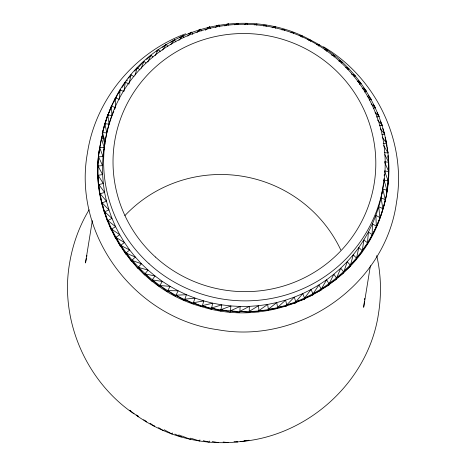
<?xml version="1.0" encoding="UTF-8"?>
<svg xmlns="http://www.w3.org/2000/svg" width="466" height="466" viewBox="0 0 466 466"><rect width="100%" height="100%" fill="white"/><g stroke="black" fill="none" stroke-linecap="round" stroke-linejoin="round"><path stroke-width="0.7" d="M115.434 106.737L115.451 97.924C150.605 29.166 244.306 2.947 311.142 40.367C371.315 70.593 403.236 145.613 382.685 209.811C362.134 284.51 275.703 329.899 202.232 306.826C134.627 289.025 86.723 216.847 99.718 147.594L104.145 147.687L104.932 143.615M247.382 24.57L247.388 23.335L246.001 23.504M384.036 178.6L383.78 181.391M384.2 175.804L384.281 174.406M388.324 177.15C385.429 256.288 308.364 319.495 230.414 310.834C150.582 305.906 85.272 227.216 99.718 147.594L103.033 156.599L102.52 165.57L102.607 174.558L103.301 183.522L104.588 192.429L106.475 201.236L108.945 209.91L111.991 218.408L115.603 226.697L119.756 234.742L124.445 242.501L129.635 249.951L135.321 257.051L141.46 263.779L148.042 270.099L155.032 275.988L162.395 281.412L170.113 286.357L178.14 290.801L186.447 294.722L194.998 298.1L203.759 300.92L212.688 303.18L221.746 304.857L230.903 305.952L240.107 306.459L249.333 306.372L258.531 305.696L267.665 304.426L276.693 302.58L285.582 300.151L294.285 297.157L302.778 293.609L311.014 289.526L318.965 284.918L326.59 279.81L333.86 274.218L340.745 268.171L347.211 261.694L353.234 254.815L358.791 247.557L363.853 239.955L368.402 232.045L372.416 223.861L375.876 215.426L378.771 206.787L381.089 197.98L383.605 182.783M388.405 175.705L388.399 161.987M119.424 99.351L120.117 89.897L123.956 91.563M256.76 25.216L256.859 23.987L254.151 24.861M103.417 152.807L103.586 151.438M364.447 301.077L363.666 307.286L370.412 265.649M364.616 299.696L364.791 298.316M382.435 191.415L382.609 190.029M386.856 191.514C388.661 179.573 389.395 167.405 387.957 155.423M99.718 147.594L98.378 157.974L98.571 156.786L103.033 156.599L104.145 147.687L101.483 138.495L102.759 133.672M124.049 90.893L125.319 82.185L128.995 84.084M266.086 26.457L266.278 25.24L263.535 25.222M102.747 134.173L101.291 139.689L101.483 138.495L103.982 138.711M108.409 114.024L107.588 115.999L111.333 106.242L115.451 97.924L118.766 99.112M92.332 220.61L85.476 262.964L86.402 258.181M105.106 141.74L104.722 144.116L102.252 133.736L104.815 123.589L107.78 114.811L111.991 115.719L109.114 124.236L106.819 132.921L105.106 141.74L102.444 132.548L106.819 132.921L104.815 123.589L109.114 124.236L107.78 114.811L102.252 133.736L104.815 123.589L104.623 124.783L107.361 116.675M101.932 204.009L102.124 202.821L106.475 201.236L100.178 193.734L104.588 192.429L98.85 184.548L103.301 183.522L98.134 175.303L102.607 174.558L98.041 166.036L102.52 165.57L98.571 156.786L97.848 167.224L98.041 166.036L97.942 176.492L98.134 175.303L98.652 185.742L98.85 184.548L99.986 194.928L100.178 193.734L101.932 204.009L102.811 205.116M143.674 62.496L143.866 61.308L145.945 62.997M151.992 281.103L152.184 279.915L155.032 275.988L144.978 273.845L144.786 275.033L138.192 267.327L141.46 263.779L131.861 260.389L131.668 261.577L126.001 253.061L129.635 249.951L120.647 245.378L120.455 246.566L115.818 237.375L119.756 234.742L111.531 229.08L115.603 226.697L107.809 220.529L111.991 218.408L104.669 211.762L108.945 209.91L102.124 202.821L104.477 212.956L104.669 211.762L107.617 221.717L107.809 220.529L111.339 230.268L111.531 229.08L115.626 238.563L115.818 237.375L124.445 242.501L120.647 245.378L125.808 254.25L126.001 253.061L135.321 257.051L131.861 260.389L138 268.515L138.192 267.327L148.042 270.099L144.978 273.845L151.992 281.103L153.326 281.464M184.385 300.424L186.447 294.722L176.014 295.194L175.822 296.382L167.737 290.615L170.113 286.357L159.78 285.512L159.588 286.701L152.184 279.915L162.395 281.412L159.78 285.512L167.544 291.803L167.737 290.615L178.14 290.801L176.014 295.194L184.385 300.424L185.748 300.436M172.315 432.879L172.123 434.067C196.011 442.589 222.043 444.855 247.044 440.609L244.207 440.65M181.344 435.792L181.152 436.98L174.843 434.05M190.553 438.122L190.361 439.31L181.99 436.042M199.897 439.857L199.704 441.046L191.206 438.331M220.779 310.892L221.746 304.857L211.634 307.968L211.442 309.156L202.425 305.638L203.759 300.92L193.396 302.725L193.204 303.914L184.577 299.236L194.998 298.1L193.396 302.725L202.232 306.826L202.425 305.638L212.688 303.18L211.634 307.968L220.779 310.892L222.171 310.525M209.333 440.987L209.141 442.176L203.199 440.685M249.223 312.459L249.333 306.372L239.908 311.352L239.716 312.546L230.414 310.834L230.903 305.952L220.977 309.698L230.221 312.022L230.414 310.834L240.107 306.459L239.908 311.352L249.223 312.459L250.498 311.83M295.578 302.964L295.77 301.776L294.285 297.157L286.788 304.857L286.596 306.046L277.625 307.362L277.433 308.55L268.317 309.267L268.125 310.455L258.898 310.572L258.706 311.76L249.415 311.271L258.531 305.696L258.898 310.572L267.665 304.426L268.317 309.267L276.693 302.58L277.625 307.362L285.582 300.151L286.788 304.857L295.578 302.964L296.551 301.968M304.333 299.306L304.525 298.118L311.014 289.526L313.018 293.906L312.826 295.095L304.525 298.118L302.778 293.609L295.77 301.776L304.333 299.306L305.23 298.252M328.88 285.081L329.078 283.893L333.86 274.218L336.568 278.132L336.376 279.32L329.078 283.893L326.59 279.81L321.214 289.159L321.022 290.347L313.018 293.906L318.965 284.918L321.214 289.159L328.88 285.081L329.538 283.87M350.147 266.412L353.234 254.815L356.548 258.129L356.356 259.317L350.339 265.218L347.211 261.694L343.477 273.088L336.568 278.132L340.745 268.171L343.669 271.899L350.147 266.412L350.531 265.096M386.698 146.178L386.693 143.557L385.102 137.546M385.265 199.541L381.089 197.98L382.877 208.622L378.771 206.787L379.889 217.529L375.876 215.426L376.324 226.22L372.416 223.861L372.183 234.66L368.402 232.045L367.493 242.815L363.853 239.955L362.274 250.65L358.791 247.557L356.548 258.129L362.082 251.838L362.274 250.65L367.301 244.003C375.223 230.251 381.928 215.368 385.265 199.541L382.819 189.039L387.048 190.32L383.955 179.998L388.219 181.006L384.735 171.581M99.526 148.782L101.483 138.495L99.526 148.782L99.945 150.139M86.664 256.818L86.926 255.45M381.899 194.171L382.167 192.79M103.761 150.064L104.023 148.712M129.14 83.426L131.028 74.828L133.946 76.599M275.313 28.298L275.598 27.098L273.559 26.952M101.291 139.689L102.829 133.602M135.105 75.009L137.214 67.861L139.981 69.807M284.406 30.727L284.784 29.55L283.345 29.358M141.25 68.292L143.866 61.308L137.936 68.019M107.588 115.999L111.333 106.242L115.434 107.413L114.636 109.329M293.33 33.733L293.796 32.591L291.675 32.16M108.957 112.702L111.141 107.43M112.254 115.079L113.844 111.246M111.426 106.801L115.451 97.924L113.675 102.316M147.833 61.99L150.943 55.198L152.877 57.015M302.038 37.309L302.597 36.197L299.83 35.451M115.58 98.501L120.117 89.897M155.155 55.53L158.417 49.559L160.205 51.493M89.105 209.805C79.185 226.208 72.655 244.58 69.539 263.476L69.44 264.076C59.823 321.01 86.414 381.415 133.975 413.831M115.615 98.495L116.337 97.26M118.847 92.938L119.564 91.703M122.08 87.526L125.319 82.185M310.496 41.433L311.142 40.367L307.781 39.22M162.57 50.159L166.263 44.416L167.888 46.454M126.7 81.096L127.486 79.954M128.663 78.247L131.028 74.828M318.668 46.093L319.396 45.068L317.445 44.258M170.748 44.73L174.435 39.791L175.898 41.923M134.662 71.123L137.214 67.861M326.52 51.266L327.33 50.293L325.454 49.367M178.874 40.385L182.911 35.707L183.878 37.367M334.023 56.928L334.908 56.019L333.114 54.971M187.763 36.086L191.643 32.171L192.761 34.461M146.58 59.578L150.943 55.198M156.372 51.382L158.417 49.559M341.135 63.061L342.091 62.211L339.254 60.289M196.961 32.404L200.601 29.212L201.306 30.972M162.512 47.375L166.263 44.416M347.834 69.638L348.859 68.857L346.716 67.18M205.325 30.203L209.747 26.836L210.312 28.63M170.853 42.284L174.435 39.791M215.537 27.36L219.037 25.053L219.463 26.877M354.084 76.628L355.174 75.917L353.671 74.56M179.812 37.589L182.911 35.707M224.769 25.945L228.433 23.871L228.62 25.1M359.286 84.323L361.01 83.367L358.494 80.758M188.456 33.861L191.643 32.171M234.718 24.82L237.899 23.3L237.992 24.535M364.546 92.012L366.346 91.173L363.579 87.864M198.644 30.104L200.601 29.212M185.649 33.797C134.814 52.291 95.565 99.206 87.457 152.831L87.358 153.43C72.562 235.662 135.699 318.546 217.762 329.718C299.23 344.607 384.992 285.442 396.461 202.681L396.56 202.081C406.87 141.676 376.079 77.711 323.462 46.763M244.755 24.383L247.388 23.335M369.282 100.021L371.157 99.299L369.905 97.569M207.749 27.599L209.747 26.836M216.329 25.904L219.037 25.053M373.482 108.316L375.421 107.722L373.563 104.71M263.506 25.933L266.278 25.24M226.377 24.383L228.433 23.871M376.458 117.013L379.12 116.395L377.175 112.65M247.708 440.475L249.036 440.201M236.518 23.55L237.899 23.3M272.062 27.739L275.598 27.098M379.516 125.727L382.242 125.284L380.582 121.434M240.666 441.57C308.509 435.96 368.781 381.054 378.543 313.327L378.642 312.727C381.543 293.79 381.042 274.305 376.714 255.63M281.918 29.876L284.784 29.55M381.998 134.616L384.77 134.348L383.862 131.727M290.901 32.725L293.796 32.591M383.174 143.656L386.693 143.557L382.231 137.097M300.553 36.162L302.597 36.197M384.456 152.732L388.003 152.871L387.001 147.454M234.054 441.727L237.625 441.914L236.326 441.518M308.416 40.14L311.142 40.367M384.415 161.795L388.696 162.238L384.735 154.613M223.127 442.018L228.142 442.613M316.682 44.672L319.396 45.068M384.485 170.905L388.766 171.634L384.706 162.453M212.193 441.512L218.636 442.7M324.633 49.716L327.33 50.293M331.576 55.081L334.908 56.019M178.763 434.959L180.703 435.588M338.811 61.058L342.091 62.211M131.499 411.688C143.749 421.235 157.531 428.755 172.123 434.067L164.114 429.728M345.644 67.494L348.859 68.857M351.416 74.036L355.174 75.917M357.37 81.241L361.01 83.367M158.522 427.596L163.304 430.584M362.251 88.424L366.346 91.173M150.122 423.245L154.741 426.541L153.867 425.446M367.231 96.293L371.157 99.299M143.691 419.715L146.464 421.957L145.672 420.815M129.804 410.325L130.911 411.262L129.909 410.22M371.146 104L375.421 107.722M136.392 414.921L138.507 416.86L137.802 415.666M375.078 112.405L379.12 116.395M377.501 119.978L382.242 125.284M380.361 128.75L384.77 134.348M368.239 95.25L369.072 96.41M383.582 145.514L388.003 152.871M382.726 128.441L383.407 130.41M386.5 144.751L386.751 146.103M379.51 217.354L379.697 218.717M387.968 156.221L388.131 158.382M111.333 106.242L111.991 115.719M124.905 215.595A131.459 129 9.2 0 1 340.797 249.992M149.068 263.768A140.849 138.216 9.2 0 0 381.794 193.629A140.849 138.216 9.2 0 0 202.39 30.366A140.849 138.216 9.2 0 0 149.068 263.768M155.423 257.022A131.459 129 9.2 0 0 372.637 191.561A131.459 129 9.2 0 0 205.191 39.185A131.459 129 9.2 0 0 155.423 257.022"/></g></svg>
